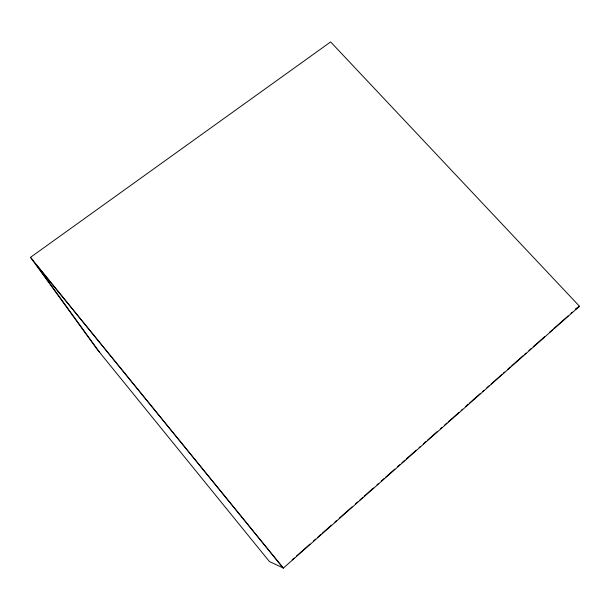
<?xml version="1.0" encoding="UTF-8"?>
<svg xmlns="http://www.w3.org/2000/svg" width="610" height="610" viewBox="0 0 610 610"><rect width="100%" height="100%" fill="white"/><g stroke="black" fill="none" stroke-linecap="round" stroke-linejoin="round"><path stroke-width="0.91" d="M292.137 559.85L294.279 557.959M296.422 556.068L309.964 544.089M313.532 540.94L315.675 539.049M317.81 537.158L320.662 534.634M322.088 533.376L331.36 525.179M334.928 522.03L336.354 520.772M339.206 518.248L352.039 506.902M355.607 503.753L357.742 501.862M359.885 499.971L362.736 497.447M364.162 496.189L373.434 487.992M376.995 484.843L378.421 483.585M381.273 481.061L384.125 478.537M385.558 477.279L394.822 469.082M397.674 466.566L399.817 464.675M401.952 462.784L404.811 460.26M406.237 459.002L416.218 450.172M419.07 447.656L420.496 446.39M423.348 443.874L426.199 441.35M427.625 440.092L437.606 431.27M440.458 428.746L441.892 427.488M444.743 424.964L446.878 423.073M448.304 421.815L459.002 412.36M461.145 410.469L462.571 409.203M465.422 406.687L468.274 404.163M469.7 402.905L480.398 393.45M482.533 391.559L483.959 390.293M486.81 387.777L488.953 385.886M491.088 383.995L501.786 374.54M503.212 373.282L504.638 372.016M507.489 369.5L510.341 366.976M511.767 365.718L523.182 355.63M524.608 354.372L526.034 353.106M528.885 350.59L531.02 348.699M533.163 346.808L544.57 336.72M549.564 332.305L552.416 329.789M553.842 328.523L568.101 315.919M570.952 313.403L572.386 312.137M575.611 309.285L576.9 308.142M283.383 568.078L579.5 306.289L330.628 41.922L30.5 257.344L96.86 348.981L269.406 561.528L283.383 568.078L30.5 257.344M575.36 309.247L579.5 306.289M283.025 567.91L36.203 264.61L99.704 352.481"/></g></svg>
